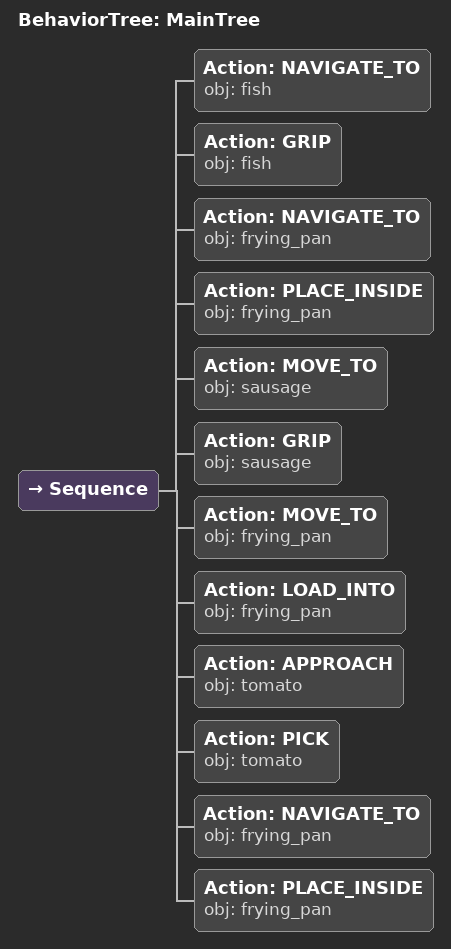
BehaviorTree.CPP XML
<root main_tree_to_execute="MainTree">
  <BehaviorTree ID="MainTree">
    <Sequence>
      <!-- Navigate to fish -->
      <Action ID="NAVIGATE_TO" obj="fish" />
      <!-- Grip fish -->
      <Action ID="GRIP" obj="fish" />
      <!-- Navigate to frying_pan -->
      <Action ID="NAVIGATE_TO" obj="frying_pan" />
      <!-- Place inside frying_pan -->
      <Action ID="PLACE_INSIDE" obj="frying_pan" />
      <!-- Move to sausage -->
      <Action ID="MOVE_TO" obj="sausage" />
      <!-- Grip sausage -->
      <Action ID="GRIP" obj="sausage" />
      <!-- Move to frying_pan -->
      <Action ID="MOVE_TO" obj="frying_pan" />
      <!-- Load into frying_pan -->
      <Action ID="LOAD_INTO" obj="frying_pan" />
      <!-- Approach tomato -->
      <Action ID="APPROACH" obj="tomato" />
      <!-- Pick tomato -->
      <Action ID="PICK" obj="tomato" />
      <!-- Navigate to frying_pan -->
      <Action ID="NAVIGATE_TO" obj="frying_pan" />
      <!-- Place inside frying_pan -->
      <Action ID="PLACE_INSIDE" obj="frying_pan" />
    </Sequence>
  </BehaviorTree>
</root>
